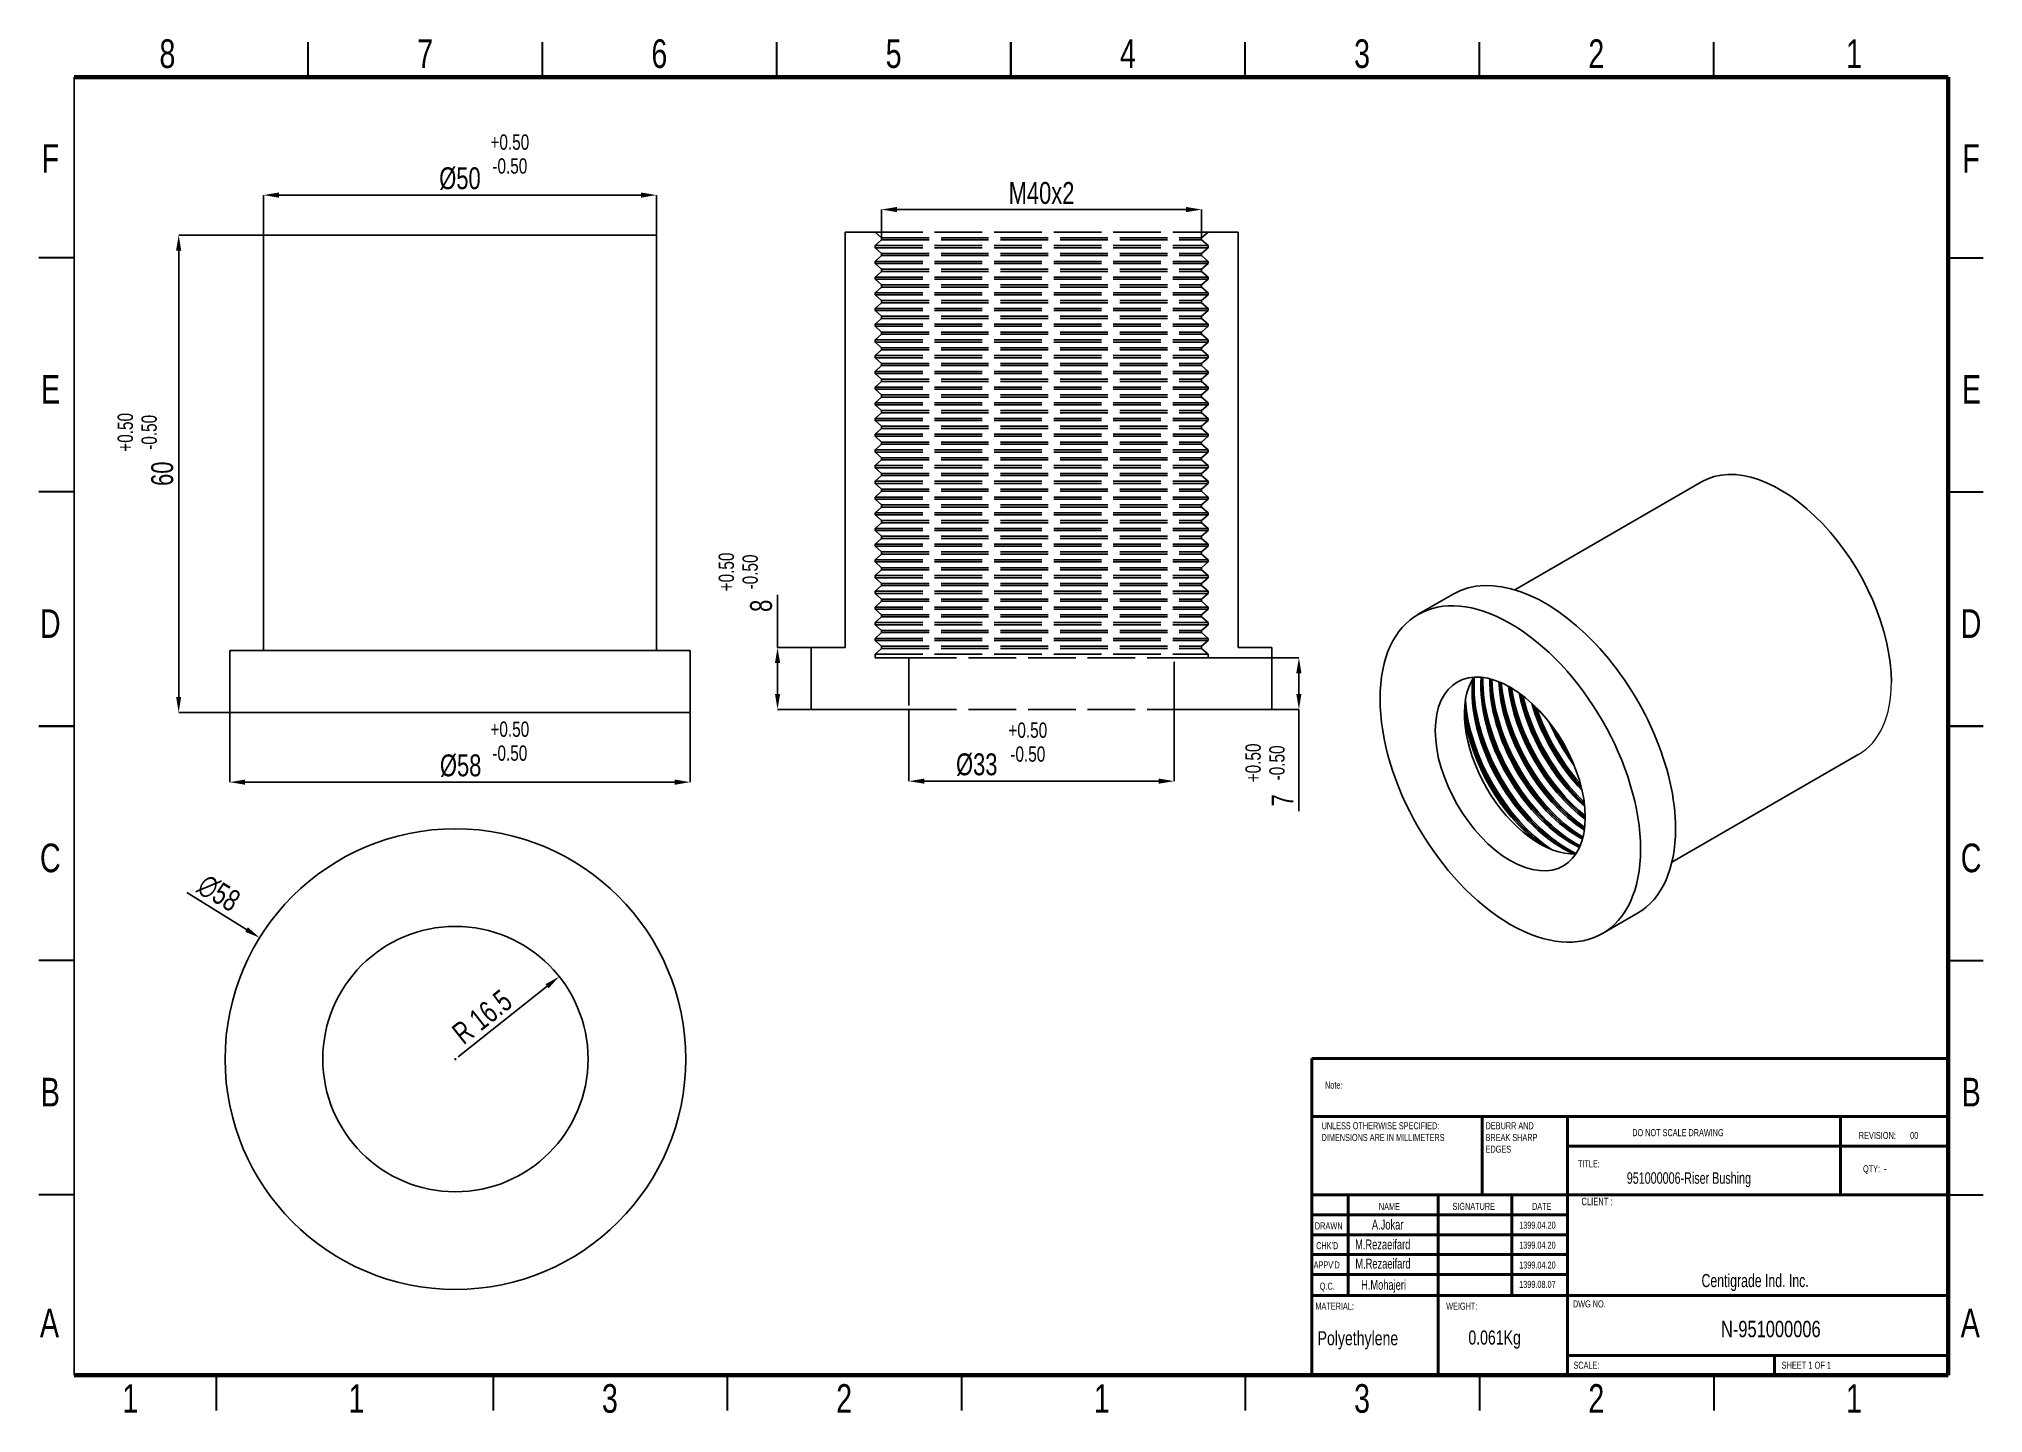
# Model space of a CAD drawing. Header units: millimetres. Extents: x 1138 to 1382, y 510 to 683.
import ezdxf

# ---------------------------------------------------------------- set-up
doc = ezdxf.new("R2010")
doc.units = ezdxf.units.MM
doc.header["$LTSCALE"] = 0.5
doc.linetypes.add('ACAD_ISO02W100', pattern=[15, 12, -3])
doc.styles.add('SLDTEXTSTYLE0', font='TXT', dxfattribs={"width": 0.75})
doc.styles.add('SLDTEXTSTYLE1', font='TXT', dxfattribs={"width": 0.686449})
doc.styles.add('SLDTEXTSTYLE2', font='TXT', dxfattribs={"width": 0.652778})
doc.styles.add('SLDTEXTSTYLE3', font='TXT', dxfattribs={"width": 0.692308})
doc.styles.add('SLDTEXTSTYLE4', font='TXT', dxfattribs={"width": 0.7})
doc.styles.add('SLDTEXTSTYLE5', font='TXT', dxfattribs={"width": 0.678571})
doc.dimstyles.new('SLDDIMSTYLE30', dxfattribs={"dimscale": 1.3, "dimtxt": 2.116667, "dimasz": 1.5, "dimexe": 0, "dimexo": 0.0625, "dimgap": 0.529167, "dimtad": 1, "dimdec": 0, "dimrnd": 1e-09, "dimzin": 12, "dimdsep": 46, "dimtxsty": 'SLDTEXTSTYLE0', "dimcen": 0.09, "dimadec": 0, "dimazin": 3, "dimtfac": 1, "dimtdec": 0, "dimtofl": 0, "dimtmove": 0, "dimatfit": 3, "dimfxl": 1, "dimfrac": 2, "dimtolj": 1, "dimtzin": 12, "dimarcsym": 0})

# ---------------------------------------------------------------- blocks, each defined once
blk = doc.blocks.new('*D3')
at = {"color": 0, "lineweight": -2, "transparency": 16777216}
for p, q in [((1165.85, 658.18), (1155.26, 658.18)), ((1155.26, 600.03), (1155.26, 656.23)), ((1161.6, 598.08), (1155.26, 598.08))]:
    blk.add_line(p, q, dxfattribs=at)
at = {"color": 0, "transparency": 16777216}
for points in [[(1154.93, 656.23), (1155.58, 656.23), (1155.26, 658.18)], [(1154.93, 600.03), (1155.58, 600.03), (1155.26, 598.08)]]:
    blk.add_solid(points, dxfattribs=at)
at = {"layer": 'Defpoints', "color": 0, "transparency": 16777216}
for p in [(1155.26, 658.18), (1165.93, 658.18), (1161.68, 598.08)]:
    blk.add_point(p, dxfattribs=at)
at = {"color": 0, "transparency": 16777216, "insert": (1153.2, 628.13), "char_height": 2.752, "attachment_point": 5, "rotation": 90, "style": 'SLDTEXTSTYLE0'}
blk.add_mtext('\\A1;60', dxfattribs=at)
blk = doc.blocks.new('*D4')
at = {"color": 0, "lineweight": -2, "transparency": 16777216}
for p, q in [((1165.93, 658.26), (1165.93, 663.21)), ((1213.48, 663.21), (1167.88, 663.21)), ((1215.43, 658.26), (1215.43, 663.21))]:
    blk.add_line(p, q, dxfattribs=at)
at = {"color": 0, "transparency": 16777216}
for points in [[(1167.88, 663.54), (1167.88, 662.89), (1165.93, 663.21)], [(1213.48, 663.54), (1213.48, 662.89), (1215.43, 663.21)]]:
    blk.add_solid(points, dxfattribs=at)
at = {"layer": 'Defpoints', "color": 0, "transparency": 16777216}
for p in [(1165.93, 663.21), (1165.93, 658.18), (1215.43, 658.18)]:
    blk.add_point(p, dxfattribs=at)
at = {"color": 0, "transparency": 16777216, "insert": (1190.68, 665.28), "char_height": 2.752, "attachment_point": 5, "style": 'SLDTEXTSTYLE0'}
blk.add_mtext('\\A1;%%C50', dxfattribs=at)
blk = doc.blocks.new('*D5')
at = {"color": 0, "lineweight": -2, "transparency": 16777216}
for p, q in [((1161.68, 598), (1161.68, 589.3)), ((1219.68, 598), (1219.68, 589.3)), ((1217.73, 589.3), (1163.63, 589.3))]:
    blk.add_line(p, q, dxfattribs=at)
at = {"color": 0, "transparency": 16777216}
for points in [[(1163.63, 589.62), (1163.63, 588.97), (1161.68, 589.3)], [(1217.73, 589.62), (1217.73, 588.97), (1219.68, 589.3)]]:
    blk.add_solid(points, dxfattribs=at)
at = {"layer": 'Defpoints', "color": 0, "transparency": 16777216}
for p in [(1161.68, 598.08), (1219.68, 598.08), (1161.68, 589.3)]:
    blk.add_point(p, dxfattribs=at)
at = {"color": 0, "transparency": 16777216, "insert": (1190.77, 591.36), "char_height": 2.752, "attachment_point": 5, "style": 'SLDTEXTSTYLE0'}
blk.add_mtext('\\A1;%%C58', dxfattribs=at)
blk = doc.blocks.new('*D6')
at = {"color": 0, "lineweight": -2, "transparency": 16777216}
blk.add_line((1190.45, 554.7), (1201.65, 563.61), dxfattribs=at)
at = {"color": 0, "transparency": 16777216}
blk.add_solid([(1201.45, 563.86), (1201.85, 563.35), (1203.18, 564.82)], dxfattribs=at)
at = {"layer": 'Defpoints', "color": 0, "transparency": 16777216}
for p in [(1203.18, 564.82), (1177.04, 544.03)]:
    blk.add_point(p, dxfattribs=at)
at = {"color": 0, "transparency": 16777216, "insert": (1193.47, 559.74), "char_height": 2.752, "attachment_point": 5, "rotation": 38.4971, "style": 'SLDTEXTSTYLE0'}
blk.add_mtext('\\A1;R 16.5', dxfattribs=at)
blk = doc.blocks.new('*D7')
at = {"color": 0, "lineweight": -2, "transparency": 16777216}
for p, q in [((1156.3, 575.39), (1163.81, 570.74)), ((1189.99, 554.43), (1190.22, 554.43)), ((1190.11, 554.31), (1190.11, 554.54))]:
    blk.add_line(p, q, dxfattribs=at)
at = {"color": 0, "transparency": 16777216}
blk.add_solid([(1163.98, 571.02), (1163.63, 570.46), (1165.46, 569.71)], dxfattribs=at)
at = {"layer": 'Defpoints', "color": 0, "transparency": 16777216}
for p in [(1165.46, 569.71), (1214.75, 539.14)]:
    blk.add_point(p, dxfattribs=at)
at = {"color": 0, "transparency": 16777216, "insert": (1160.31, 575.33), "char_height": 2.752, "attachment_point": 5, "rotation": 328.1924, "style": 'SLDTEXTSTYLE0'}
blk.add_mtext('\\A1;∅58', dxfattribs=at)
blk = doc.blocks.new('SW_NOTE_62')
at = {"color": 0, "linetype": 'Continuous', "lineweight": 0, "char_height": 1.5, "attachment_point": 1, "style": 'SLDTEXTSTYLE0'}
for s, insert in [('UNLESS OTHERWISE SPECIFIED:', (0, 1.93)), ('DIMENSIONS ARE IN MILLIMETERS', (0, -0.57))]:
    blk.add_mtext(s, dxfattribs=dict(at, insert=insert))
blk = doc.blocks.new('SW_NOTE_63')
at = {"color": 0, "linetype": 'Continuous', "lineweight": 0, "char_height": 1.5, "attachment_point": 1, "style": 'SLDTEXTSTYLE0'}
for s, insert in [('DEBURR AND', (0, 1.93)), ('BREAK SHARP', (0, -0.57)), ('EDGES', (0, -3.07))]:
    blk.add_mtext(s, dxfattribs=dict(at, insert=insert))
blk = doc.blocks.new('*D10')
at = {"color": 0, "lineweight": -2, "transparency": 16777216}
for p, q in [((1280.7, 604.96), (1296.33, 604.96)), ((1296.33, 603.01), (1296.33, 600.41)), ((1280.7, 598.46), (1296.33, 598.46)), ((1296.33, 598.46), (1296.33, 585.65))]:
    blk.add_line(p, q, dxfattribs=at)
at = {"color": 0, "transparency": 16777216}
for points in [[(1296, 603.01), (1296.65, 603.01), (1296.33, 604.96)], [(1296, 600.41), (1296.65, 600.41), (1296.33, 598.46)]]:
    blk.add_solid(points, dxfattribs=at)
at = {"layer": 'Defpoints', "color": 0, "transparency": 16777216}
for p in [(1280.62, 604.96), (1296.33, 604.96), (1280.62, 598.46)]:
    blk.add_point(p, dxfattribs=at)
at = {"color": 0, "transparency": 16777216, "insert": (1294.26, 587.02), "char_height": 2.752, "attachment_point": 5, "rotation": 90, "style": 'SLDTEXTSTYLE0'}
blk.add_mtext('\\A1;7', dxfattribs=at)
blk = doc.blocks.new('*D11')
at = {"color": 0, "lineweight": -2, "transparency": 16777216}
for p, q in [((1247.22, 598.37), (1247.22, 589.42)), ((1280.62, 598.37), (1280.62, 589.42)), ((1278.67, 589.42), (1249.17, 589.42))]:
    blk.add_line(p, q, dxfattribs=at)
at = {"color": 0, "transparency": 16777216}
for points in [[(1249.17, 589.75), (1249.17, 589.1), (1247.22, 589.42)], [(1278.67, 589.75), (1278.67, 589.1), (1280.62, 589.42)]]:
    blk.add_solid(points, dxfattribs=at)
at = {"layer": 'Defpoints', "color": 0, "transparency": 16777216}
for p in [(1247.22, 598.46), (1280.62, 598.46), (1247.22, 589.42)]:
    blk.add_point(p, dxfattribs=at)
at = {"color": 0, "transparency": 16777216, "insert": (1255.76, 591.49), "char_height": 2.752, "attachment_point": 5, "style": 'SLDTEXTSTYLE0'}
blk.add_mtext('\\A1;%%C33', dxfattribs=at)
blk = doc.blocks.new('*D12')
at = {"color": 0, "lineweight": -2, "transparency": 16777216}
for p, q in [((1243.76, 657.92), (1243.76, 661.39)), ((1245.71, 661.39), (1282.13, 661.39)), ((1284.08, 657.92), (1284.08, 661.39))]:
    blk.add_line(p, q, dxfattribs=at)
at = {"color": 0, "transparency": 16777216}
for points in [[(1245.71, 661.72), (1245.71, 661.07), (1243.76, 661.39)], [(1282.13, 661.72), (1282.13, 661.07), (1284.08, 661.39)]]:
    blk.add_solid(points, dxfattribs=at)
at = {"layer": 'Defpoints', "color": 0, "transparency": 16777216}
for p in [(1284.08, 661.39), (1243.76, 657.84), (1284.08, 657.84)]:
    blk.add_point(p, dxfattribs=at)
at = {"color": 0, "transparency": 16777216, "insert": (1263.92, 663.46), "char_height": 2.752, "attachment_point": 5, "style": 'SLDTEXTSTYLE0'}
blk.add_mtext('\\A1;M40x2', dxfattribs=at)
blk = doc.blocks.new('*D13')
at = {"color": 0, "lineweight": -2, "transparency": 16777216}
for p, q in [((1230.67, 606.26), (1230.67, 612.88)), ((1234.84, 606.26), (1230.67, 606.26)), ((1230.67, 600.41), (1230.67, 604.31)), ((1234.84, 598.46), (1230.67, 598.46))]:
    blk.add_line(p, q, dxfattribs=at)
at = {"color": 0, "transparency": 16777216}
for points in [[(1230.35, 604.31), (1231, 604.31), (1230.67, 606.26)], [(1230.35, 600.41), (1231, 600.41), (1230.67, 598.46)]]:
    blk.add_solid(points, dxfattribs=at)
at = {"layer": 'Defpoints', "color": 0, "transparency": 16777216}
for p in [(1230.67, 606.26), (1234.92, 606.26), (1234.92, 598.46)]:
    blk.add_point(p, dxfattribs=at)
at = {"color": 0, "transparency": 16777216, "insert": (1228.61, 611.5), "char_height": 2.752, "attachment_point": 5, "rotation": 90, "style": 'SLDTEXTSTYLE0'}
blk.add_mtext('\\A1;8', dxfattribs=at)

msp = doc.modelspace()

# ---------------------------------------------------------------- linework, layer by layer
at = {"color": 7, "linetype": 'Continuous', "lineweight": 35}
for p, q in [((1171.58, 678.04), (1171.58, 682.46)), ((1201.08, 678.04), (1201.08, 682.46)), ((1230.57, 678.04), (1230.57, 682.46)), ((1260.07, 682.46), (1260.07, 678.04)), ((1260.07, 678.04), (1260.07, 682.46)), ((1289.57, 678.04), (1289.57, 682.46)), ((1319.07, 678.04), (1319.07, 682.46)), ((1348.57, 678.04), (1348.57, 682.46)), ((1142.08, 655.32), (1137.65, 655.32)), ((1378.07, 655.32), (1382.49, 655.32)), ((1142.08, 625.83), (1137.65, 625.83)), ((1378.07, 625.83), (1382.49, 625.83)), ((1137.65, 596.33), (1142.08, 596.33)), ((1142.08, 596.33), (1137.65, 596.33)), ((1382.49, 596.33), (1378.07, 596.33)), ((1378.07, 596.33), (1382.49, 596.33)), ((1142.08, 566.83), (1137.65, 566.83)), ((1378.07, 566.83), (1382.49, 566.83)), ((1142.08, 537.33), (1137.65, 537.33)), ((1378.07, 537.33), (1382.49, 537.33)), ((1159.99, 514.62), (1159.99, 510.19)), ((1194.85, 514.62), (1194.85, 510.19)), ((1224.35, 514.62), (1224.35, 510.19)), ((1253.85, 514.62), (1253.85, 510.19)), ((1289.57, 514.62), (1289.57, 510.19)), ((1319.07, 514.62), (1319.07, 510.19)), ((1348.57, 514.62), (1348.57, 510.19))]:
    msp.add_line(p, q, dxfattribs=at)
at = {"color": 7, "linetype": 'Continuous', "lineweight": 70}
for p, q in [((1142.08, 678.04), (1378.07, 678.04)), ((1378.07, 678.04), (1378.07, 514.62)), ((1378.07, 514.62), (1142.08, 514.62))]:
    msp.add_line(p, q, dxfattribs=at)
for p, q in [((1142.08, 678.04), (1142.08, 514.62)), ((1165.93, 658.18), (1215.43, 658.18)), ((1165.93, 658.18), (1165.93, 605.88)), ((1215.43, 658.18), (1215.43, 605.88)), ((1239.17, 658.56), (1242.95, 658.56)), ((1239.17, 606.26), (1239.17, 658.56)), ((1284.9, 658.56), (1288.67, 658.56)), ((1288.67, 658.56), (1288.67, 606.26)), ((1161.68, 605.88), (1219.68, 605.88)), ((1161.68, 605.88), (1161.68, 598.08)), ((1219.68, 605.88), (1219.68, 598.08)), ((1234.92, 606.26), (1239.17, 606.26)), ((1234.92, 598.46), (1234.92, 606.26)), ((1288.67, 606.26), (1292.92, 606.26)), ((1292.92, 606.26), (1292.92, 598.46)), ((1161.68, 598.08), (1219.68, 598.08)), ((1247.22, 598.46), (1234.92, 598.46)), ((1292.92, 598.46), (1280.62, 598.46))]:
    msp.add_line(p, q)
at = {"linetype": 'ACAD_ISO02W100'}
for p, q in [((1242.95, 658.56), (1243.76, 657.84)), ((1242.95, 658.56), (1284.9, 658.56)), ((1243.76, 657.57), (1242.95, 656.85)), ((1242.95, 656.85), (1242.95, 656.58)), ((1242.95, 656.85), (1284.9, 656.85)), ((1242.95, 656.58), (1243.76, 655.86)), ((1242.95, 656.58), (1284.9, 656.58)), ((1243.76, 657.84), (1243.76, 657.57)), ((1243.76, 657.84), (1284.08, 657.84)), ((1243.76, 657.57), (1284.08, 657.57)), ((1284.08, 657.84), (1284.9, 658.56)), ((1284.08, 657.57), (1284.08, 657.84)), ((1284.9, 656.85), (1284.08, 657.57)), ((1284.08, 655.86), (1284.9, 656.58)), ((1284.9, 656.58), (1284.9, 656.85)), ((1243.76, 655.59), (1242.95, 654.87)), ((1242.95, 654.87), (1242.95, 654.6)), ((1242.95, 654.87), (1284.9, 654.87)), ((1242.95, 654.6), (1243.76, 653.88)), ((1242.95, 654.6), (1284.9, 654.6)), ((1243.76, 655.86), (1243.76, 655.59)), ((1243.76, 655.86), (1284.08, 655.86)), ((1243.76, 655.59), (1284.08, 655.59)), ((1243.76, 653.88), (1243.76, 653.61)), ((1243.76, 653.88), (1284.08, 653.88)), ((1284.08, 655.59), (1284.08, 655.86)), ((1284.9, 654.87), (1284.08, 655.59)), ((1284.08, 653.88), (1284.9, 654.6)), ((1284.08, 653.61), (1284.08, 653.88)), ((1284.9, 654.6), (1284.9, 654.87)), ((1243.76, 653.61), (1242.95, 652.89)), ((1242.95, 652.89), (1242.95, 652.62)), ((1242.95, 652.89), (1284.9, 652.89)), ((1242.95, 652.62), (1243.76, 651.9)), ((1242.95, 652.62), (1284.9, 652.62)), ((1243.76, 651.63), (1242.95, 650.91)), ((1243.76, 653.61), (1284.08, 653.61)), ((1243.76, 651.9), (1243.76, 651.63)), ((1243.76, 651.9), (1284.08, 651.9)), ((1243.76, 651.63), (1284.08, 651.63)), ((1284.9, 652.89), (1284.08, 653.61)), ((1284.08, 651.9), (1284.9, 652.62)), ((1284.08, 651.63), (1284.08, 651.9)), ((1284.9, 650.91), (1284.08, 651.63)), ((1284.9, 652.62), (1284.9, 652.89)), ((1242.95, 650.91), (1242.95, 650.64)), ((1242.95, 650.91), (1284.9, 650.91)), ((1242.95, 650.64), (1243.76, 649.92)), ((1242.95, 650.64), (1284.9, 650.64)), ((1243.76, 649.65), (1242.95, 648.93)), ((1242.95, 648.93), (1242.95, 648.67)), ((1242.95, 648.93), (1284.9, 648.93)), ((1243.76, 649.92), (1243.76, 649.65)), ((1243.76, 649.92), (1284.08, 649.92)), ((1243.76, 649.65), (1284.08, 649.65)), ((1284.08, 649.92), (1284.9, 650.64)), ((1284.08, 649.65), (1284.08, 649.92)), ((1284.9, 648.93), (1284.08, 649.65)), ((1284.9, 650.64), (1284.9, 650.91)), ((1284.9, 648.67), (1284.9, 648.93)), ((1242.95, 648.67), (1243.76, 647.95)), ((1242.95, 648.67), (1284.9, 648.67)), ((1243.76, 647.68), (1242.95, 646.96)), ((1242.95, 646.96), (1242.95, 646.69)), ((1242.95, 646.96), (1284.9, 646.96)), ((1242.95, 646.69), (1243.76, 645.97)), ((1242.95, 646.69), (1284.9, 646.69)), ((1243.76, 647.95), (1243.76, 647.68)), ((1243.76, 647.95), (1284.08, 647.95)), ((1243.76, 647.68), (1284.08, 647.68)), ((1284.08, 647.95), (1284.9, 648.67)), ((1284.08, 647.68), (1284.08, 647.95)), ((1284.9, 646.96), (1284.08, 647.68)), ((1284.08, 645.97), (1284.9, 646.69)), ((1284.9, 646.69), (1284.9, 646.96)), ((1243.76, 645.7), (1242.95, 644.98)), ((1242.95, 644.98), (1242.95, 644.71)), ((1242.95, 644.98), (1284.9, 644.98)), ((1242.95, 644.71), (1243.76, 643.99)), ((1242.95, 644.71), (1284.9, 644.71)), ((1243.76, 645.97), (1243.76, 645.7)), ((1243.76, 645.97), (1284.08, 645.97)), ((1243.76, 645.7), (1284.08, 645.7)), ((1243.76, 643.99), (1243.76, 643.72)), ((1243.76, 643.99), (1284.08, 643.99)), ((1284.08, 645.7), (1284.08, 645.97)), ((1284.9, 644.98), (1284.08, 645.7)), ((1284.08, 643.99), (1284.9, 644.71)), ((1284.08, 643.72), (1284.08, 643.99)), ((1284.9, 644.71), (1284.9, 644.98)), ((1243.76, 643.72), (1242.95, 643)), ((1242.95, 643), (1242.95, 642.73)), ((1242.95, 643), (1284.9, 643)), ((1242.95, 642.73), (1243.76, 642.01)), ((1242.95, 642.73), (1284.9, 642.73)), ((1243.76, 641.74), (1242.95, 641.02)), ((1243.76, 643.72), (1284.08, 643.72)), ((1243.76, 642.01), (1243.76, 641.74)), ((1243.76, 642.01), (1284.08, 642.01)), ((1243.76, 641.74), (1284.08, 641.74)), ((1284.9, 643), (1284.08, 643.72)), ((1284.08, 642.01), (1284.9, 642.73)), ((1284.08, 641.74), (1284.08, 642.01)), ((1284.9, 641.02), (1284.08, 641.74)), ((1284.9, 642.73), (1284.9, 643)), ((1242.95, 641.02), (1242.95, 640.75)), ((1242.95, 641.02), (1284.9, 641.02)), ((1242.95, 640.75), (1243.76, 640.03)), ((1242.95, 640.75), (1284.9, 640.75)), ((1243.76, 639.76), (1242.95, 639.04)), ((1242.95, 639.04), (1242.95, 638.78)), ((1242.95, 639.04), (1284.9, 639.04)), ((1243.76, 640.03), (1243.76, 639.76)), ((1243.76, 640.03), (1284.08, 640.03)), ((1243.76, 639.76), (1284.08, 639.76)), ((1284.08, 640.03), (1284.9, 640.75)), ((1284.08, 639.76), (1284.08, 640.03)), ((1284.9, 639.04), (1284.08, 639.76)), ((1284.9, 640.75), (1284.9, 641.02)), ((1284.9, 638.78), (1284.9, 639.04)), ((1242.95, 638.78), (1243.76, 638.06)), ((1242.95, 638.78), (1284.9, 638.78)), ((1243.76, 637.79), (1242.95, 637.07)), ((1242.95, 637.07), (1242.95, 636.8)), ((1242.95, 637.07), (1284.9, 637.07)), ((1242.95, 636.8), (1243.76, 636.08)), ((1242.95, 636.8), (1284.9, 636.8)), ((1243.76, 638.06), (1243.76, 637.79)), ((1243.76, 638.06), (1284.08, 638.06)), ((1243.76, 637.79), (1284.08, 637.79)), ((1284.08, 638.06), (1284.9, 638.78)), ((1284.08, 637.79), (1284.08, 638.06)), ((1284.9, 637.07), (1284.08, 637.79)), ((1284.08, 636.08), (1284.9, 636.8)), ((1284.9, 636.8), (1284.9, 637.07)), ((1243.76, 635.81), (1242.95, 635.09)), ((1242.95, 635.09), (1242.95, 634.82)), ((1242.95, 635.09), (1284.9, 635.09)), ((1242.95, 634.82), (1243.76, 634.1)), ((1242.95, 634.82), (1284.9, 634.82)), ((1243.76, 636.08), (1243.76, 635.81)), ((1243.76, 636.08), (1284.08, 636.08)), ((1243.76, 635.81), (1284.08, 635.81)), ((1284.08, 635.81), (1284.08, 636.08)), ((1284.9, 635.09), (1284.08, 635.81)), ((1284.08, 634.1), (1284.9, 634.82)), ((1284.9, 634.82), (1284.9, 635.09)), ((1243.76, 633.83), (1242.95, 633.11)), ((1242.95, 633.11), (1242.95, 632.84)), ((1242.95, 633.11), (1284.9, 633.11)), ((1242.95, 632.84), (1243.76, 632.12)), ((1242.95, 632.84), (1284.9, 632.84)), ((1243.76, 631.85), (1242.95, 631.13)), ((1243.76, 634.1), (1243.76, 633.83)), ((1243.76, 634.1), (1284.08, 634.1)), ((1243.76, 633.83), (1284.08, 633.83)), ((1243.76, 632.12), (1243.76, 631.85)), ((1243.76, 632.12), (1284.08, 632.12)), ((1243.76, 631.85), (1284.08, 631.85)), ((1284.08, 633.83), (1284.08, 634.1)), ((1284.9, 633.11), (1284.08, 633.83)), ((1284.08, 632.12), (1284.9, 632.84)), ((1284.08, 631.85), (1284.08, 632.12)), ((1284.9, 631.13), (1284.08, 631.85)), ((1284.9, 632.84), (1284.9, 633.11)), ((1242.95, 631.13), (1242.95, 630.86)), ((1242.95, 631.13), (1284.9, 631.13)), ((1242.95, 630.86), (1243.76, 630.14)), ((1242.95, 630.86), (1284.9, 630.86)), ((1243.76, 629.88), (1242.95, 629.16)), ((1243.76, 630.14), (1243.76, 629.88)), ((1243.76, 630.14), (1284.08, 630.14)), ((1243.76, 629.88), (1284.08, 629.88)), ((1284.08, 630.14), (1284.9, 630.86)), ((1284.08, 629.88), (1284.08, 630.14)), ((1284.9, 629.16), (1284.08, 629.88)), ((1284.9, 630.86), (1284.9, 631.13)), ((1242.95, 629.16), (1242.95, 628.89)), ((1242.95, 629.16), (1284.9, 629.16)), ((1242.95, 628.89), (1243.76, 628.17)), ((1242.95, 628.89), (1284.9, 628.89)), ((1243.76, 627.9), (1242.95, 627.18)), ((1242.95, 627.18), (1242.95, 626.91)), ((1242.95, 627.18), (1284.9, 627.18)), ((1242.95, 626.91), (1243.76, 626.19)), ((1242.95, 626.91), (1284.9, 626.91)), ((1243.76, 628.17), (1243.76, 627.9)), ((1243.76, 628.17), (1284.08, 628.17)), ((1243.76, 627.9), (1284.08, 627.9)), ((1284.08, 628.17), (1284.9, 628.89)), ((1284.08, 627.9), (1284.08, 628.17)), ((1284.9, 627.18), (1284.08, 627.9)), ((1284.08, 626.19), (1284.9, 626.91)), ((1284.9, 628.89), (1284.9, 629.16)), ((1284.9, 626.91), (1284.9, 627.18)), ((1243.76, 625.92), (1242.95, 625.2)), ((1242.95, 625.2), (1242.95, 624.93)), ((1242.95, 625.2), (1284.9, 625.2)), ((1242.95, 624.93), (1243.76, 624.21)), ((1242.95, 624.93), (1284.9, 624.93)), ((1243.76, 626.19), (1243.76, 625.92)), ((1243.76, 626.19), (1284.08, 626.19)), ((1243.76, 625.92), (1284.08, 625.92)), ((1284.08, 625.92), (1284.08, 626.19)), ((1284.9, 625.2), (1284.08, 625.92)), ((1284.08, 624.21), (1284.9, 624.93)), ((1284.9, 624.93), (1284.9, 625.2)), ((1243.76, 623.94), (1242.95, 623.22)), ((1242.95, 623.22), (1242.95, 622.95)), ((1242.95, 623.22), (1284.9, 623.22)), ((1242.95, 622.95), (1243.76, 622.23)), ((1242.95, 622.95), (1284.9, 622.95)), ((1243.76, 621.96), (1242.95, 621.24)), ((1243.76, 624.21), (1243.76, 623.94)), ((1243.76, 624.21), (1284.08, 624.21)), ((1243.76, 623.94), (1284.08, 623.94)), ((1243.76, 622.23), (1243.76, 621.96)), ((1243.76, 622.23), (1284.08, 622.23)), ((1243.76, 621.96), (1284.08, 621.96)), ((1284.08, 623.94), (1284.08, 624.21)), ((1284.9, 623.22), (1284.08, 623.94)), ((1284.08, 622.23), (1284.9, 622.95)), ((1284.08, 621.96), (1284.08, 622.23)), ((1284.9, 621.24), (1284.08, 621.96)), ((1284.9, 622.95), (1284.9, 623.22)), ((1242.95, 621.24), (1242.95, 620.97)), ((1242.95, 621.24), (1284.9, 621.24)), ((1242.95, 620.97), (1243.76, 620.25)), ((1242.95, 620.97), (1284.9, 620.97)), ((1243.76, 619.99), (1242.95, 619.27)), ((1243.76, 620.25), (1243.76, 619.99)), ((1243.76, 620.25), (1284.08, 620.25)), ((1243.76, 619.99), (1284.08, 619.99)), ((1284.08, 620.25), (1284.9, 620.97)), ((1284.08, 619.99), (1284.08, 620.25)), ((1284.9, 619.27), (1284.08, 619.99)), ((1284.9, 620.97), (1284.9, 621.24)), ((1242.95, 619.27), (1242.95, 619)), ((1242.95, 619.27), (1284.9, 619.27)), ((1242.95, 619), (1243.76, 618.28)), ((1242.95, 619), (1284.9, 619)), ((1243.76, 618.01), (1242.95, 617.29)), ((1242.95, 617.29), (1242.95, 617.02)), ((1242.95, 617.29), (1284.9, 617.29)), ((1242.95, 617.02), (1243.76, 616.3)), ((1242.95, 617.02), (1284.9, 617.02)), ((1243.76, 618.28), (1243.76, 618.01)), ((1243.76, 618.28), (1284.08, 618.28)), ((1243.76, 618.01), (1284.08, 618.01)), ((1284.08, 618.28), (1284.9, 619)), ((1284.08, 618.01), (1284.08, 618.28)), ((1284.9, 617.29), (1284.08, 618.01)), ((1284.08, 616.3), (1284.9, 617.02)), ((1284.9, 619), (1284.9, 619.27)), ((1284.9, 617.02), (1284.9, 617.29)), ((1243.76, 616.03), (1242.95, 615.31)), ((1242.95, 615.31), (1242.95, 615.04)), ((1242.95, 615.31), (1284.9, 615.31)), ((1242.95, 615.04), (1243.76, 614.32)), ((1242.95, 615.04), (1284.9, 615.04)), ((1243.76, 616.3), (1243.76, 616.03)), ((1243.76, 616.3), (1284.08, 616.3)), ((1243.76, 616.03), (1284.08, 616.03)), ((1284.08, 616.03), (1284.08, 616.3)), ((1284.9, 615.31), (1284.08, 616.03)), ((1284.08, 614.32), (1284.9, 615.04)), ((1284.9, 615.04), (1284.9, 615.31)), ((1243.76, 614.05), (1242.95, 613.33)), ((1242.95, 613.33), (1242.95, 613.06)), ((1242.95, 613.33), (1284.9, 613.33)), ((1242.95, 613.06), (1243.76, 612.34)), ((1242.95, 613.06), (1284.9, 613.06)), ((1243.76, 614.32), (1243.76, 614.05)), ((1243.76, 614.32), (1284.08, 614.32)), ((1243.76, 614.05), (1284.08, 614.05)), ((1243.76, 612.34), (1243.76, 612.07)), ((1243.76, 612.34), (1284.08, 612.34)), ((1284.08, 614.05), (1284.08, 614.32)), ((1284.9, 613.33), (1284.08, 614.05)), ((1284.08, 612.34), (1284.9, 613.06)), ((1284.08, 612.07), (1284.08, 612.34)), ((1284.9, 613.06), (1284.9, 613.33)), ((1243.76, 612.07), (1242.95, 611.35)), ((1242.95, 611.35), (1242.95, 611.08)), ((1242.95, 611.35), (1284.9, 611.35)), ((1242.95, 611.08), (1243.76, 610.36)), ((1242.95, 611.08), (1284.9, 611.08)), ((1243.76, 610.1), (1242.95, 609.38)), ((1243.76, 612.07), (1284.08, 612.07)), ((1243.76, 610.36), (1243.76, 610.1)), ((1243.76, 610.36), (1284.08, 610.36)), ((1243.76, 610.1), (1284.08, 610.1)), ((1284.9, 611.35), (1284.08, 612.07)), ((1284.08, 610.36), (1284.9, 611.08)), ((1284.08, 610.1), (1284.08, 610.36)), ((1284.9, 609.38), (1284.08, 610.1)), ((1284.9, 611.08), (1284.9, 611.35)), ((1242.95, 609.38), (1242.95, 609.11)), ((1242.95, 609.38), (1284.9, 609.38)), ((1242.95, 609.11), (1243.76, 608.39)), ((1242.95, 609.11), (1284.9, 609.11)), ((1243.76, 608.12), (1242.95, 607.4)), ((1242.95, 607.4), (1242.95, 607.13)), ((1242.95, 607.4), (1284.9, 607.4)), ((1243.76, 608.39), (1243.76, 608.12)), ((1243.76, 608.39), (1284.08, 608.39)), ((1243.76, 608.12), (1284.08, 608.12)), ((1284.08, 608.39), (1284.9, 609.11)), ((1284.08, 608.12), (1284.08, 608.39)), ((1284.9, 607.4), (1284.08, 608.12)), ((1284.9, 609.11), (1284.9, 609.38)), ((1284.9, 607.13), (1284.9, 607.4)), ((1242.95, 607.13), (1243.76, 606.41)), ((1242.95, 607.13), (1284.9, 607.13)), ((1243.76, 606.14), (1242.95, 605.42)), ((1242.95, 605.42), (1242.95, 604.96)), ((1242.95, 605.42), (1284.9, 605.42)), ((1242.95, 604.96), (1247.22, 604.96)), ((1243.76, 606.41), (1243.76, 606.14)), ((1243.76, 606.41), (1284.08, 606.41)), ((1243.76, 606.14), (1284.08, 606.14)), ((1247.22, 604.96), (1247.22, 598.46)), ((1247.22, 604.96), (1280.62, 604.96)), ((1280.62, 598.46), (1280.62, 604.96)), ((1280.62, 604.96), (1284.9, 604.96)), ((1284.08, 606.41), (1284.9, 607.13)), ((1284.08, 606.14), (1284.08, 606.41)), ((1284.9, 605.42), (1284.08, 606.14)), ((1284.9, 604.96), (1284.9, 605.42)), ((1247.22, 598.46), (1280.62, 598.46))]:
    msp.add_line(p, q, dxfattribs=at)
at = {"extrusion": (3e-16, 0.816497, 0.57735)}
for p, q in [((1347.04, 627.11), (1323.5, 613.52)), ((1315.76, 612.97), (1311.35, 610.43)), ((1366.84, 592.82), (1343.3, 579.22)), ((1338.96, 572.79), (1334.55, 570.24))]:
    msp.add_line(p, q, dxfattribs=at)
at = {"color": 7, "linetype": 'Continuous', "lineweight": 50}
for p, q in [((1297.95, 554.5), (1378.07, 554.5)), ((1297.95, 554.5), (1297.95, 547.21)), ((1297.95, 547.21), (1378.07, 547.21)), ((1297.95, 547.21), (1297.95, 514.76)), ((1319.42, 547.21), (1319.42, 537.33)), ((1330.16, 547.21), (1330.16, 514.62)), ((1364.55, 537.33), (1364.55, 547.21)), ((1378.07, 543.45), (1330.16, 543.45)), ((1378.07, 537.33), (1297.95, 537.33)), ((1302.55, 537.33), (1302.55, 524.65)), ((1313.87, 537.33), (1313.87, 514.76)), ((1323.14, 537.33), (1323.14, 524.65)), ((1330.16, 514.76), (1330.16, 537.33)), ((1330.16, 534.82), (1297.95, 534.82)), ((1330.16, 532.32), (1297.95, 532.32)), ((1330.16, 529.81), (1297.95, 529.81)), ((1330.16, 527.3), (1297.95, 527.3)), ((1304.08, 524.65), (1297.95, 524.65)), ((1304.08, 524.65), (1378.07, 524.65)), ((1330.16, 517.12), (1378.07, 517.12)), ((1356.24, 514.62), (1356.24, 517.12))]:
    msp.add_line(p, q, dxfattribs=at)
for radius in [29, 16.7]:
    msp.add_circle((1190.11, 554.43), radius)
for centre, major_axis, start_param, end_param in [((1356.94, 609.96), (-9.9, 17.15), -2.356194, 0), ((1327.36, 592.88), (-11.6, 20.09), -2.356194, 0), ((1322.95, 590.33), (-11.6, 20.09), -2.356194, 3.926991), ((1322.95, 590.33), (-6.68, 11.57), -2.356194, 3.926991), ((1326.62, 592.46), (-6.68, 11.57), 0.27882, 2.862773), ((1329.68, 594.22), (8.06, -13.97), -2.491173, -0.65042), ((1330.24, 594.55), (8.39, -14.53), -2.440244, -0.701349), ((1330.65, 594.78), (8.06, -13.97), -2.444625, -0.696968), ((1330.8, 594.87), (8.06, -13.97), -2.436444, -0.705148), ((1331.36, 595.19), (8.39, -14.53), -2.38841, -0.753183), ((1331.77, 595.43), (8.06, -13.97), -2.379493, -0.7621), ((1329.53, 594.14), (8.06, -13.97), -2.478677, -0.662915), ((1331.92, 595.52), (8.06, -13.97), -2.36977, -0.771823), ((1332.33, 595.75), (8.39, -14.53), -2.202733, -0.938859), ((1332.48, 595.84), (8.39, -14.53), -2.324376, -0.817217), ((1332.89, 596.07), (8.06, -13.97), -2.303039, -0.838554), ((1333.04, 596.16), (8.06, -13.97), -2.291729, -0.849864), ((1333.45, 596.4), (8.39, -14.53), -2.202733, -0.938859), ((1333.6, 596.48), (8.39, -14.53), -2.248488, -0.893104), ((1334.01, 596.72), (8.06, -13.97), -2.214001, -0.927592), ((1334.16, 596.81), (8.06, -13.97), -2.200745, -0.940847), ((1334.57, 597.04), (8.39, -14.53), -2.172001, -0.969591), ((1334.72, 597.13), (8.39, -14.53), -2.158865, -0.982728), ((1335.13, 597.37), (8.06, -13.97), -2.108193, -1.0334), ((1335.28, 597.45), (8.06, -13.97), -2.092052, -1.04954), ((1335.68, 597.69), (8.39, -14.53), -2.06628, -1.075313), ((1335.84, 597.78), (8.39, -14.53), -2.049955, -1.091638), ((1328.41, 593.49), (8.06, -13.97), -2.183324, -0.958269), ((1328.56, 593.58), (8.06, -13.97), -2.259294, -0.882299), ((1328.97, 593.81), (8.39, -14.53), -2.202733, -0.938859), ((1329.12, 593.9), (8.39, -14.53), -2.273775, -0.867818), ((1330.09, 594.46), (8.39, -14.53), -2.202733, -0.938859), ((1331.21, 595.1), (8.39, -14.53), -2.202733, -0.938859), ((1336.24, 598.01), (8.06, -13.97), -1.974329, -1.167263), ((1336.4, 598.1), (8.06, -13.97), -1.952491, -1.189102), ((1336.8, 598.33), (8.39, -14.53), -1.928518, -1.213075), ((1336.96, 598.42), (8.39, -14.53), -1.90534, -1.236253), ((1337.36, 598.66), (8.06, -13.97), -1.762552, -1.379041), ((1337.52, 598.75), (8.06, -13.97), -1.711009, -1.430584), ((1337.92, 598.98), (8.39, -14.53), -1.669741, -1.471851), ((1327.36, 592.88), (11.6, -20.09), 0, 0.785398)]:
    msp.add_ellipse(centre, major_axis=major_axis, ratio=0.57735, start_param=start_param, end_param=end_param)
at = {"linetype": 'Continuous', "lineweight": 0}
msp.add_ellipse((1356.94, 609.96), major_axis=(9.9, -17.15), ratio=0.57735, start_param=0, end_param=0.785398, dxfattribs=at)

# ---------------------------------------------------------------- block references
at = {"color": 7, "linetype": 'Continuous', "lineweight": 0, "xscale": 0.589967262782937, "yscale": 0.589967262782937, "zscale": 0.589967262782937}
for name, p in [('SW_NOTE_62', (1299.19, 545.34)), ('SW_NOTE_63', (1319.84, 545.34))]:
    msp.add_blockref(name, p, dxfattribs=at)

# ---------------------------------------------------------------- texts
at = {"color": 7, "linetype": 'Continuous', "lineweight": 0}
for s, insert, char_height, attachment_point, style in [('8', (1153.84, 682.82), 3.6, 2, 'SLDTEXTSTYLE0'), ('7', (1186.29, 682.82), 3.6, 2, 'SLDTEXTSTYLE0'), ('6', (1215.79, 682.82), 3.6, 2, 'SLDTEXTSTYLE0'), ('5', (1245.29, 682.82), 3.6, 2, 'SLDTEXTSTYLE0'), ('4', (1274.79, 682.82), 3.6, 2, 'SLDTEXTSTYLE0'), ('3', (1304.28, 682.82), 3.6, 2, 'SLDTEXTSTYLE0'), ('2', (1333.78, 682.82), 3.6, 2, 'SLDTEXTSTYLE0'), ('1', (1366.23, 682.82), 3.6, 2, 'SLDTEXTSTYLE0'), ('F', (1139.09, 669.62), 3.6, 2, 'SLDTEXTSTYLE0'), ('F', (1380.98, 669.62), 3.6, 2, 'SLDTEXTSTYLE0'), ('E', (1139.14, 640.56), 3.6, 2, 'SLDTEXTSTYLE0'), ('E', (1381.02, 640.56), 3.6, 2, 'SLDTEXTSTYLE0'), ('D', (1139.09, 611.06), 3.6, 2, 'SLDTEXTSTYLE0'), ('D', (1380.97, 611.06), 3.6, 2, 'SLDTEXTSTYLE0'), ('C', (1139.09, 581.56), 3.6, 2, 'SLDTEXTSTYLE0'), ('C', (1380.98, 581.56), 3.6, 2, 'SLDTEXTSTYLE0'), ('B', (1139.1, 552.07), 3.6, 2, 'SLDTEXTSTYLE0'), ('Note:', (1299.62, 551.59), 0.885, 1, 'SLDTEXTSTYLE0'), ('B', (1380.99, 552.07), 3.6, 2, 'SLDTEXTSTYLE0'), ('DO NOT SCALE DRAWING', (1338.31, 545.61), 0.885, 1, 'SLDTEXTSTYLE0'), ('REVISION:       00', (1366.83, 545.26), 0.885, 1, 'SLDTEXTSTYLE2'), ('TITLE:', (1331.47, 541.68), 0.885, 1, 'SLDTEXTSTYLE0'), ('951000006-Riser Bushing', (1337.62, 540.18), 1.4454, 1, 'SLDTEXTSTYLE4'), ('QTY:  -', (1367.37, 541.07), 0.885, 1, 'SLDTEXTSTYLE5'), ('NAME', (1306.4, 536.3), 0.885, 1, 'SLDTEXTSTYLE0'), ('SIGNATURE', (1315.67, 536.33), 0.885, 1, 'SLDTEXTSTYLE0'), ('DATE', (1325.69, 536.33), 0.885, 1, 'SLDTEXTSTYLE0'), ('CLIENT :', (1331.91, 536.97), 0.937, 1, 'SLDTEXTSTYLE4'), ('DRAWN', (1298.33, 533.87), 0.885, 1, 'SLDTEXTSTYLE1'), ('A.Jokar', (1305.52, 534.22), 1.249, 1, 'SLDTEXTSTYLE4'), ('1399.04.20', (1324.07, 533.96), 0.885, 1, 'SLDTEXTSTYLE0'), ("CHK'D", (1298.5, 531.38), 0.885, 1, 'SLDTEXTSTYLE0'), ('M.Rezaeifard', (1303.41, 531.72), 1.2488, 1, 'SLDTEXTSTYLE4'), ('1399.04.20', (1324.07, 531.45), 0.885, 1, 'SLDTEXTSTYLE0'), ("APPV'D", (1298.19, 528.96), 0.885, 1, 'SLDTEXTSTYLE0'), ('M.Rezaeifard', (1303.44, 529.31), 1.2488, 1, 'SLDTEXTSTYLE4'), ('1399.04.20', (1324.07, 528.94), 0.885, 1, 'SLDTEXTSTYLE0'), ('H.Mohajeri', (1304.16, 526.63), 1.249, 1, 'SLDTEXTSTYLE4'), ('1399.08.07', (1324.07, 526.51), 0.885, 1, 'SLDTEXTSTYLE0'), ('Centigrade Ind. Inc.', (1347.03, 527.37), 1.6519, 1, 'SLDTEXTSTYLE4'), ('Q.C.', (1298.96, 526.28), 0.885, 1, 'SLDTEXTSTYLE0'), ('DWG NO.', (1330.84, 524.05), 0.885, 1, 'SLDTEXTSTYLE0'), ('A', (1138.99, 523.01), 3.6, 2, 'SLDTEXTSTYLE0'), ('MATERIAL:', (1298.41, 523.76), 0.885, 1, 'SLDTEXTSTYLE0'), ('WEIGHT:', (1314.88, 523.76), 0.884, 1, 'SLDTEXTSTYLE0'), ('N-951000006', (1349.48, 521.48), 2.0649, 1, 'SLDTEXTSTYLE0'), ('A', (1380.87, 523.01), 3.6, 2, 'SLDTEXTSTYLE0'), ('Polyethylene', (1298.68, 520.17), 1.7682, 1, 'SLDTEXTSTYLE0'), ('0.061Kg', (1317.67, 520.26), 1.768, 1, 'SLDTEXTSTYLE0'), ('SCALE:', (1330.91, 516.33), 0.885, 1, 'SLDTEXTSTYLE0'), ('SHEET 1 OF 1', (1357.11, 516.33), 0.885, 1, 'SLDTEXTSTYLE3'), ('1', (1149.17, 513.5), 3.6, 2, 'SLDTEXTSTYLE0'), ('1', (1177.65, 513.5), 3.6, 2, 'SLDTEXTSTYLE0'), ('3', (1209.56, 513.5), 3.6, 2, 'SLDTEXTSTYLE0'), ('2', (1239.06, 513.5), 3.6, 2, 'SLDTEXTSTYLE0'), ('1', (1271.51, 513.5), 3.6, 2, 'SLDTEXTSTYLE0'), ('3', (1304.28, 513.5), 3.6, 2, 'SLDTEXTSTYLE0'), ('2', (1333.78, 513.5), 3.6, 2, 'SLDTEXTSTYLE0'), ('1', (1366.23, 513.5), 3.6, 2, 'SLDTEXTSTYLE0')]:
    msp.add_mtext(s, dxfattribs=dict(at, insert=insert, char_height=char_height, attachment_point=attachment_point, style=style))
at = {"color": 7, "linetype": 'Continuous', "lineweight": 18, "char_height": 1.926, "attachment_point": 2, "style": 'SLDTEXTSTYLE0'}
for s, insert in [('\\A1;+0.50', (1196.96, 670.85)), ('\\A1;-0.50', (1196.96, 667.84)), ('\\A1;+0.50', (1196.96, 596.93)), ('\\A1;+0.50', (1262.19, 596.81)), ('\\A1;-0.50', (1196.96, 593.92)), ('\\A1;-0.50', (1262.19, 593.8))]:
    msp.add_mtext(s, dxfattribs=dict(at, insert=insert))
at = {"color": 7, "linetype": 'Continuous', "lineweight": 18, "char_height": 1.926, "attachment_point": 2, "rotation": 90, "style": 'SLDTEXTSTYLE0'}
for s, insert in [('\\A1;+0.50', (1147.57, 633.34)), ('\\A1;-0.50', (1150.57, 633.34)), ('\\A1;+0.50', (1223.26, 615.76)), ('\\A1;-0.50', (1226.26, 615.76)), ('\\A1;+0.50', (1289.59, 591.72)), ('\\A1;-0.50', (1292.6, 591.72))]:
    msp.add_mtext(s, dxfattribs=dict(at, insert=insert))

# ---------------------------------------------------------------- dimensions: what is measured, and where the dimension line sits
for base, p1, p2, text, picture, middle in [((1165.92825266, 663.21436229), (1215.42825266, 658.17741763), (1165.92825266, 658.17741763), '%%C<>', '*D4', (1190.67825266, 665.27811229)), ((1284.08, 661.39), (1243.76, 657.84), (1284.08, 657.84), 'M40x2', '*D12', (1263.92, 663.46))]:
    dim = msp.add_linear_dim(base=base, p1=p1, p2=p2, text=text, dimstyle='SLDDIMSTYLE30')
    dim.commit()
    dim.dimension.update_dxf_attribs({"geometry": picture, "text_midpoint": middle})
dim = msp.add_linear_dim(base=(1155.26, 658.18), p1=(1161.68, 598.08), p2=(1165.93, 658.18), angle=90, dimstyle='SLDDIMSTYLE30')
dim.commit()
dim.dimension.update_dxf_attribs({"geometry": '*D3', "text_midpoint": (1153.2, 628.13)})
for base, p1, p2, picture, middle in [((1230.67, 606.26), (1234.92, 598.46), (1234.92, 606.26), '*D13', (1230.67, 611.5)), ((1296.32786379, 604.9554176), (1280.62342689, 598.4554176), (1280.62342689, 604.9554176), '*D10', (1296.32786379, 587.02306985))]:
    dim = msp.add_linear_dim(base=base, p1=p1, p2=p2, angle=90, dimstyle='SLDDIMSTYLE30')
    dim.commit()
    dim.dimension.update_dxf_attribs({"geometry": picture, "text_midpoint": middle, "dimtype": 160})
for base, p1, p2, picture, middle in [((1161.68, 589.3), (1219.68, 598.08), (1161.68, 598.08), '*D5', (1190.77, 589.3)), ((1247.22, 589.42), (1280.62, 598.46), (1247.22, 598.46), '*D11', (1255.76, 589.42))]:
    dim = msp.add_linear_dim(base=base, p1=p1, p2=p2, text='%%C<>', dimstyle='SLDDIMSTYLE30')
    dim.commit()
    dim.dimension.update_dxf_attribs({"geometry": picture, "text_midpoint": middle, "dimtype": 160})
dim = msp.add_diameter_dim_2p(p1=(1214.75, 539.14), p2=(1165.46, 569.71), dimstyle='SLDDIMSTYLE30')
dim.commit()
dim.dimension.update_dxf_attribs({"geometry": '*D7', "text_midpoint": (1160.31, 575.33)})
dim = msp.add_diameter_dim_2p(p1=(1177.04, 544.03), p2=(1203.18, 564.82), text='R 16.5', dimstyle='SLDDIMSTYLE30')
dim.commit()
dim.dimension.update_dxf_attribs({"geometry": '*D6', "text_midpoint": (1194.76, 558.13), "dimtype": 163})

doc.saveas('drawing.dxf')
